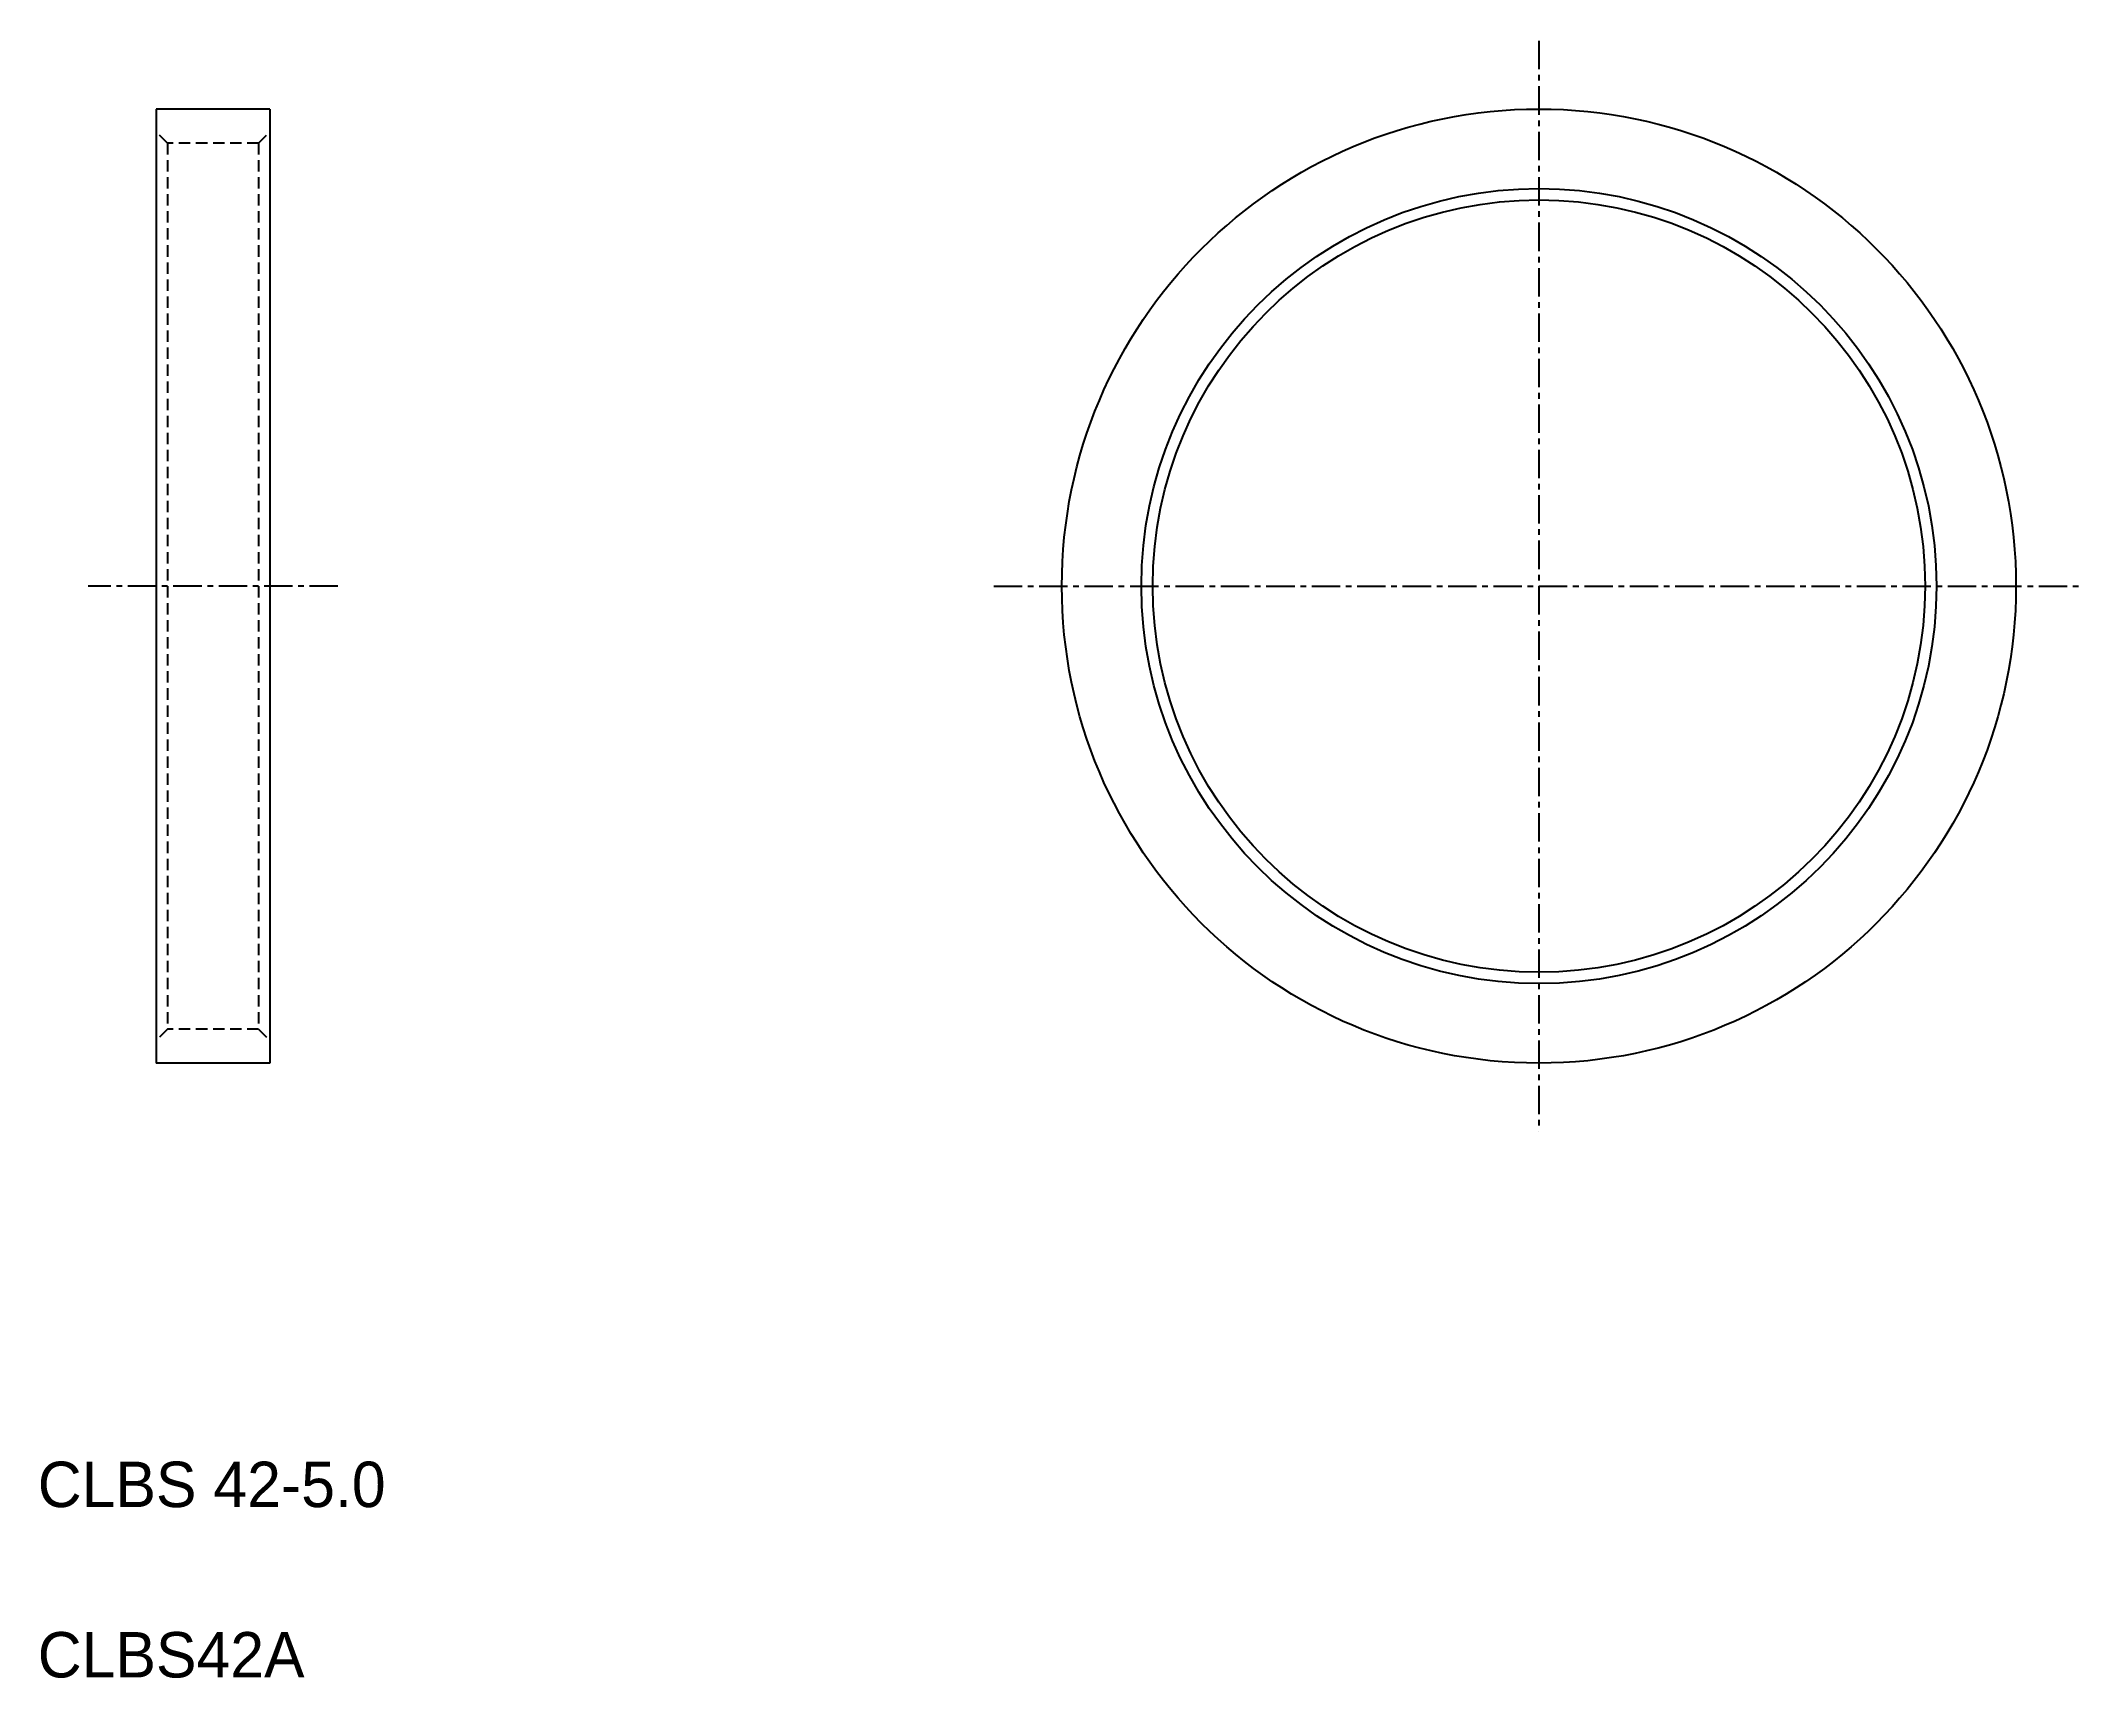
# Model space of a CAD drawing. Extents: x 152 to 241.9, y 87.4 to 159.5.
import ezdxf

# ---------------------------------------------------------------- set-up
doc = ezdxf.new("R2010")
doc.units = 0
doc.linetypes.add('CENTER', pattern=[2, 1.25, -0.25, 0.25, -0.25])
doc.linetypes.add('DASHED', pattern=[0.75, 0.5, -0.25])
doc.layers.get('0').update_dxf_attribs({"linetype": 'CONTINUOUS'})
doc.layers.add('CENTER', color=1, linetype='CENTER')

msp = doc.modelspace()

# ---------------------------------------------------------------- linework, layer by layer
at = {"color": 7, "linetype": 'CONTINUOUS'}
for p, q in [((157.031, 156.484), (157.031, 114.484)), ((162.031, 156.484), (157.031, 156.484)), ((159.531, 156.484), (159.531, 156.484)), ((162.031, 156.484), (162.031, 114.484)), ((162.031, 114.484), (157.031, 114.484))]:
    msp.add_line(p, q, dxfattribs=at)
msp.add_line((160.781, 156.484), (160.781, 156.484))
at = {"color": 3, "linetype": 'DASHED'}
for p, q in [((157.531, 154.984), (157.031, 155.484)), ((157.531, 154.984), (157.531, 115.984)), ((161.531, 154.984), (157.531, 154.984)), ((161.531, 154.984), (162.031, 155.484)), ((161.531, 154.984), (161.531, 115.984)), ((157.531, 115.984), (157.031, 115.484)), ((161.531, 115.984), (157.531, 115.984)), ((161.531, 115.984), (162.031, 115.484))]:
    msp.add_line(p, q, dxfattribs=at)
at = {"color": 7, "linetype": 'CONTINUOUS'}
for radius in [21, 17.5, 17]:
    msp.add_circle((217.895, 135.484), radius, dxfattribs=at)
at = {"layer": 'CENTER', "color": 1, "linetype": 'CENTER'}
for p, q in [((217.895, 159.484), (217.895, 111.484)), ((165.031, 135.484), (154.031, 135.484)), ((193.895, 135.484), (241.895, 135.484))]:
    msp.add_line(p, q, dxfattribs=at)

# ---------------------------------------------------------------- texts
at = {"color": 7, "linetype": 'CONTINUOUS'}
for s, p in [('CLBS 42-5.0', (151.816, 94.942)), ('CLBS42A', (151.816, 87.442))]:
    msp.add_text(s, height=2, dxfattribs=at).set_placement(p)

doc.saveas('drawing.dxf')
